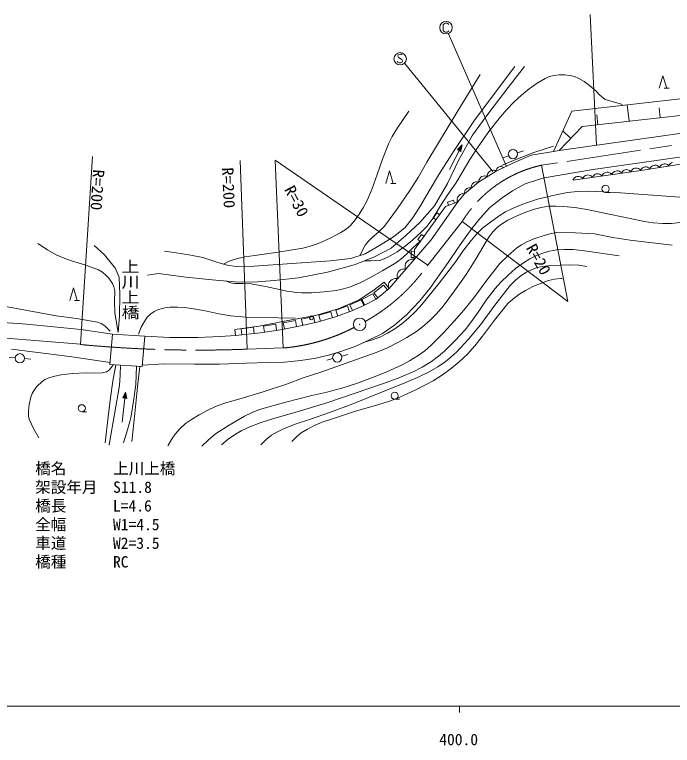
# Model space of a CAD drawing. Units: millimetres, scale not verified. Extents: x 40000 to 680000, y 20000 to 380000.
# Drawn here: x 396552 to 502158, y 198715 to 316112 of the extents above; entities that cross this region are included whole.
import ezdxf
from ezdxf.enums import TextEntityAlignment as Align

# ---------------------------------------------------------------- set-up
doc = ezdxf.new("R2010")
doc.units = ezdxf.units.MM
doc.header["$LTSCALE"] = 1000
doc.linetypes.add('CHAIN', pattern=[18.5, 12, -1.5, 3.5, -1.5])
for name, color, linetype, lineweight in [('M-BGD', 7, 'Continuous', 13), ('M-BGD-EXST', 7, 'Continuous', 13), ('M-BMK', 2, 'CHAIN', 13), ('M-BMK-SRVR', 3, 'Continuous', 13), ('M-STR-HTXT', 7, 'Continuous', 13), ('M-STR-STR1', 1, 'Continuous', 13), ('M-TTL-BAND', 7, 'Continuous', 13)]:
    doc.layers.add(name, color=color, linetype=linetype, lineweight=lineweight)
doc.layers.add('M-BMK-HTXT', color=7, linetype='Continuous')
doc.styles.add('@ＭＳ ゴシック', font='')
doc.styles.add('ＭＳ ゴシック', font='')
doc.styles.get('@ＭＳ ゴシック').set_extended_font_data('@MS Gothic')
doc.styles.get('ＭＳ ゴシック').set_extended_font_data('MS Gothic')

msp = doc.modelspace()

# ---------------------------------------------------------------- linework, layer by layer
at = {"layer": 'M-BGD'}
for p, q in [((476868, 307759), (473291, 302990)), ((475775, 304381), (478408, 307759)), ((500047, 304287), (500647, 306287)), ((500647, 306287), (501247, 304287)), ((472695, 300357), (475775, 304381)), ((500847, 304287), (501647, 304287)), ((473291, 302990), (470261, 299016)), ((485996, 300608), (507252, 303016)), ((483057, 294146), (485996, 300608)), ((495207, 298990), (494911, 301618)), ((500213, 299555), (500035, 301133)), ((470062, 296731), (472695, 300357)), ((507722, 300403), (487698, 298142)), ((490201, 298425), (490023, 300000)), ((470261, 299016), (467131, 294296)), ((484001, 294288), (511962, 298257)), ((487698, 298142), (484001, 294288)), ((485850, 296215), (484560, 297452)), ((467876, 292806), (470062, 296731)), ((466351, 291204), (468387, 295178)), ((468387, 295178), (467647, 294434)), ((468333, 295071), (467718, 294442)), ((468278, 294964), (467790, 294450)), ((468223, 294857), (467861, 294459)), ((468169, 294751), (467933, 294467)), ((468076, 294394), (468169, 294751)), ((468111, 294331), (468223, 294857)), ((468146, 294268), (468278, 294964)), ((468181, 294205), (468333, 295071)), ((468216, 294142), (468387, 295178)), ((501822, 292974), (515968, 295054)), ((467131, 294296), (464746, 290571)), ((467647, 294434), (468216, 294142)), ((467718, 294442), (468181, 294205)), ((467790, 294450), (468146, 294268)), ((467861, 294459), (468111, 294331)), ((467933, 294467), (468076, 294394)), ((468096, 294608), (468005, 294475)), ((468005, 294475), (468040, 294457)), ((468040, 294457), (468096, 294608)), ((476655, 292305), (479490, 293533)), ((477281, 293920), (478236, 294217)), ((479490, 293533), (483057, 294146)), ((483057, 294146), (484001, 294288)), ((466079, 288955), (467876, 292806)), ((475861, 293437), (474923, 293090)), ((489465, 291204), (501822, 292974)), ((506031, 292507), (497083, 291081)), ((502168, 292347), (501995, 292289)), ((473868, 290982), (476655, 292305)), ((473929, 291241), (473892, 291137)), ((473989, 291356), (473929, 291241)), ((474097, 291494), (473989, 291356)), ((474227, 291584), (474097, 291494)), ((474368, 291651), (474227, 291584)), ((474520, 291694), (474368, 291651)), ((474694, 291691), (474520, 291694)), ((474821, 291665), (474694, 291691)), ((474925, 291628), (474821, 291665)), ((475052, 291544), (474925, 291628)), ((481558, 289886), (489465, 291204)), ((494604, 291180), (494430, 291125)), ((494782, 291205), (494604, 291180)), ((494964, 291201), (494782, 291205)), ((495155, 291138), (494964, 291201)), ((495766, 291248), (495653, 291134)), ((495942, 291370), (495766, 291248)), ((496128, 291429), (495942, 291370)), ((496318, 291456), (496128, 291429)), ((496512, 291452), (496318, 291456)), ((496716, 291384), (496512, 291452)), ((496856, 291307), (496716, 291384)), ((496965, 291226), (496856, 291307)), ((497083, 291081), (496965, 291226)), ((497110, 291237), (497045, 291075)), ((497185, 291340), (497110, 291237)), ((497289, 291448), (497185, 291340)), ((497452, 291565), (497289, 291448)), ((497626, 291623), (497452, 291565)), ((497803, 291651), (497626, 291623)), ((497986, 291650), (497803, 291651)), ((498178, 291590), (497986, 291650)), ((498310, 291520), (498178, 291590)), ((498413, 291445), (498310, 291520)), ((498526, 291311), (498413, 291445)), ((498596, 291484), (498526, 291311)), ((498675, 291594), (498596, 291484)), ((498786, 291709), (498675, 291594)), ((498961, 291834), (498786, 291709)), ((499146, 291896), (498961, 291834)), ((499335, 291926), (499146, 291896)), ((499530, 291925), (499335, 291926)), ((499735, 291860), (499530, 291925)), ((499876, 291785), (499735, 291860)), ((499986, 291706), (499876, 291785)), ((500106, 291563), (499986, 291706)), ((500171, 291725), (500106, 291563)), ((500246, 291828), (500171, 291725)), ((500350, 291936), (500246, 291828)), ((500514, 292053), (500350, 291936)), ((500687, 292111), (500514, 292053)), ((500865, 292139), (500687, 292111)), ((501047, 292138), (500865, 292139)), ((501239, 292078), (501047, 292138)), ((501372, 292008), (501239, 292078)), ((501475, 291933), (501372, 292008)), ((501587, 291799), (501475, 291933)), ((501652, 291961), (501587, 291799)), ((501727, 292064), (501652, 291961)), ((501832, 292172), (501727, 292064)), ((501995, 292289), (501832, 292172)), ((456143, 289005), (456743, 291005)), ((456743, 291005), (457343, 289005)), ((464746, 290571), (463256, 288087)), ((471056, 289186), (473868, 290982)), ((471421, 289989), (471277, 289859)), ((471583, 290092), (471421, 289989)), ((471762, 290169), (471583, 290092)), ((471976, 290191), (471762, 290169)), ((472135, 290179), (471976, 290191)), ((472268, 290150), (472135, 290179)), ((472435, 290067), (472268, 290150)), ((472460, 290406), (472429, 290265)), ((472429, 290265), (472435, 290067)), ((472520, 290565), (472460, 290406)), ((472637, 290761), (472520, 290565)), ((472791, 290899), (472637, 290761)), ((472963, 291009), (472791, 290899)), ((473153, 291090), (472963, 291009)), ((473380, 291114), (473153, 291090)), ((473549, 291101), (473380, 291114)), ((473690, 291070), (473549, 291101)), ((473868, 290982), (473690, 291070)), ((473892, 291137), (473877, 290986)), ((497083, 291081), (486232, 289525)), ((486637, 290035), (486461, 289913)), ((486823, 290094), (486637, 290035)), ((487013, 290122), (486823, 290094)), ((487208, 290117), (487013, 290122)), ((487411, 290049), (487208, 290117)), ((487552, 289972), (487411, 290049)), ((487660, 289891), (487552, 289972)), ((487932, 290027), (487850, 289918)), ((488045, 290140), (487932, 290027)), ((488221, 290262), (488045, 290140)), ((488407, 290321), (488221, 290262)), ((488597, 290349), (488407, 290321)), ((488791, 290344), (488597, 290349)), ((488995, 290276), (488791, 290344)), ((489135, 290200), (488995, 290276)), ((489244, 290118), (489135, 290200)), ((489362, 289973), (489244, 290118)), ((489430, 290135), (489362, 289973)), ((489506, 290237), (489430, 290135)), ((489612, 290343), (489506, 290237)), ((489777, 290457), (489612, 290343)), ((489951, 290513), (489777, 290457)), ((490129, 290538), (489951, 290513)), ((490312, 290534), (490129, 290538)), ((490503, 290471), (490312, 290534)), ((490634, 290398), (490503, 290471)), ((490736, 290322), (490634, 290398)), ((490847, 290186), (490736, 290322)), ((490919, 290358), (490847, 290186)), ((491000, 290467), (490919, 290358)), ((491113, 290580), (491000, 290467)), ((491290, 290703), (491113, 290580)), ((491475, 290762), (491290, 290703)), ((491665, 290789), (491475, 290762)), ((491860, 290784), (491665, 290789)), ((492064, 290717), (491860, 290784)), ((492204, 290640), (492064, 290717)), ((492313, 290558), (492204, 290640)), ((492430, 290414), (492313, 290558)), ((492503, 290586), (492430, 290414)), ((492584, 290694), (492503, 290586)), ((492697, 290807), (492584, 290694)), ((492874, 290930), (492697, 290807)), ((493059, 290989), (492874, 290930)), ((493249, 291016), (493059, 290989)), ((493444, 291012), (493249, 291016)), ((493647, 290944), (493444, 291012)), ((493788, 290867), (493647, 290944)), ((493896, 290786), (493788, 290867)), ((494014, 290641), (493896, 290786)), ((494082, 290802), (494014, 290641)), ((494158, 290904), (494082, 290802)), ((494264, 291010), (494158, 290904)), ((494430, 291125), (494264, 291010)), ((495287, 291066), (495155, 291138)), ((495389, 290989), (495287, 291066)), ((495499, 290854), (495389, 290989)), ((495571, 291026), (495499, 290854)), ((495653, 291134), (495571, 291026)), ((456943, 289005), (457743, 289005)), ((463992, 285378), (466079, 288955)), ((468788, 287321), (471056, 289186)), ((470002, 288863), (469920, 288679)), ((470122, 289000), (470002, 288863)), ((470261, 289115), (470122, 289000)), ((470419, 289206), (470261, 289115)), ((470615, 289251), (470419, 289206)), ((470765, 289257), (470615, 289251)), ((470891, 289245), (470765, 289257)), ((471056, 289186), (470891, 289245)), ((471110, 289525), (471081, 289392)), ((471081, 289392), (471086, 289206)), ((471167, 289674), (471110, 289525)), ((471277, 289859), (471167, 289674)), ((476472, 287787), (478531, 288919)), ((478531, 288919), (480652, 289640)), ((480652, 289640), (481558, 289886)), ((486266, 289691), (486194, 289519)), ((486348, 289800), (486266, 289691)), ((486461, 289913), (486348, 289800)), ((487778, 289746), (487660, 289891)), ((487850, 289918), (487778, 289746)), ((463256, 288087), (461617, 285255)), ((468804, 287624), (468792, 287505)), ((468837, 287760), (468804, 287624)), ((468913, 287931), (468837, 287760)), ((469025, 288060), (468913, 287931)), ((469155, 288166), (469025, 288060)), ((469303, 288251), (469155, 288166)), ((469486, 288293), (469303, 288251)), ((469626, 288300), (469486, 288293)), ((469744, 288288), (469626, 288300)), ((469898, 288233), (469744, 288288)), ((469884, 288533), (469872, 288406)), ((469872, 288406), (469898, 288233)), ((469920, 288679), (469884, 288533)), ((474805, 286675), (476472, 287787)), ((467627, 286519), (467618, 286350)), ((467680, 286741), (467627, 286519)), ((467786, 286919), (467680, 286741)), ((467695, 286018), (468788, 287321)), ((467917, 287076), (467786, 286919)), ((468074, 287210), (467917, 287076)), ((468283, 287301), (468074, 287210)), ((468449, 287339), (468283, 287301)), ((468592, 287352), (468449, 287339)), ((468788, 287321), (468592, 287352)), ((468792, 287505), (468817, 287344)), ((472869, 285110), (474805, 286675)), ((491424, 287554), (492174, 287554)), ((460741, 278359), (465724, 285307)), ((461608, 282695), (463992, 285378)), ((463425, 279926), (467695, 286018)), ((465724, 285307), (467695, 286018)), ((467010, 286303), (466070, 285963)), ((466070, 285963), (466239, 285493)), ((467180, 285833), (467010, 286303)), ((467618, 286350), (467631, 286206)), ((467631, 286206), (467695, 286018)), ((461617, 285255), (460424, 283417)), ((464363, 284268), (463780, 283455)), ((464770, 283976), (464363, 284268)), ((471366, 283442), (472869, 285110)), ((460424, 283417), (459182, 281877)), ((463780, 283455), (464187, 283164)), ((469966, 281733), (471366, 283442)), ((459182, 281877), (457394, 280387)), ((459372, 280609), (461608, 282695)), ((456987, 278572), (459372, 280609)), ((461872, 280794), (461289, 279981)), ((462278, 280502), (461872, 280794)), ((467804, 278727), (469966, 281733)), ((457394, 280387), (455158, 278996)), ((463425, 279926), (460705, 276792)), ((461289, 279981), (461695, 279690)), ((409346, 279019), (410985, 277529)), ((455158, 278996), (452823, 277704)), ((454205, 277131), (456987, 278572)), ((460705, 276792), (460741, 278359)), ((466139, 276290), (467804, 278727)), ((410985, 277529), (412774, 275343)), ((422150, 277903), (420610, 278101)), ((424855, 277456), (422150, 277903)), ((426792, 277108), (424855, 277456)), ((429028, 276363), (426792, 277108)), ((452823, 277704), (450538, 276959)), ((451076, 275939), (454205, 277131)), ((460234, 278086), (460212, 277087)), ((460212, 277087), (460712, 277075)), ((460734, 278075), (460234, 278086)), ((430667, 275866), (429028, 276363)), ((441050, 276114), (434989, 275717)), ((447210, 276561), (441050, 276114)), ((446803, 274747), (451076, 275939)), ((450538, 276959), (447210, 276561)), ((456663, 272108), (460705, 276792)), ((459336, 276105), (459267, 275832)), ((459469, 276323), (459336, 276105)), ((459633, 276514), (459469, 276323)), ((459830, 276677), (459633, 276514)), ((460090, 276785), (459830, 276677)), ((460295, 276830), (460090, 276785)), ((460473, 276843), (460295, 276830)), ((460714, 276802), (460473, 276843)), ((464718, 274231), (466139, 276290)), ((412774, 275343), (413320, 273902)), ((432108, 275667), (430667, 275866)), ((434989, 275717), (432108, 275667)), ((442134, 273853), (446803, 274747)), ((458156, 274756), (458029, 274548)), ((458313, 274937), (458156, 274756)), ((458500, 275093), (458313, 274937)), ((458748, 275196), (458500, 275093)), ((458943, 275239), (458748, 275196)), ((459112, 275252), (458943, 275239)), ((459342, 275212), (459112, 275252)), ((459267, 275832), (459252, 275622)), ((459252, 275622), (459265, 275444)), ((459265, 275444), (459342, 275212)), ((413320, 273902), (413469, 271220)), ((417891, 274250), (419679, 274548)), ((419679, 274548), (424051, 273952)), ((424051, 273952), (428273, 273505)), ((438209, 273405), (442134, 273853)), ((457151, 273573), (456955, 273410)), ((457411, 273681), (457151, 273573)), ((457616, 273726), (457411, 273681)), ((457794, 273739), (457616, 273726)), ((458035, 273698), (457794, 273739)), ((457964, 274288), (457950, 274088)), ((457950, 274088), (457962, 273919)), ((457962, 273919), (458035, 273698)), ((458029, 274548), (457964, 274288)), ((463194, 272110), (464718, 274231)), ((428273, 273505), (431900, 273207)), ((431900, 273207), (434930, 273107)), ((434930, 273107), (438209, 273405)), ((454084, 271752), (455899, 273130)), ((455765, 272664), (454217, 271398)), ((456398, 271890), (455765, 272664)), ((455899, 273130), (456663, 272108)), ((456588, 272727), (456574, 272518)), ((456574, 272518), (456587, 272340)), ((456657, 273001), (456588, 272727)), ((456790, 273219), (456657, 273001)), ((456955, 273410), (456790, 273219)), ((405390, 270201), (405990, 272201)), ((405990, 272201), (406590, 270201)), ((413469, 271220), (413370, 267643)), ((451865, 270307), (454084, 271752)), ((454078, 271271), (452303, 270349)), ((454539, 270383), (454078, 271271)), ((454217, 271398), (454850, 270624)), ((454584, 270407), (456663, 272108)), ((456587, 272340), (456663, 272108)), ((461547, 270092), (463194, 272110)), ((406190, 270201), (406990, 270201)), ((448504, 268861), (451865, 270307)), ((452200, 270301), (450378, 269475)), ((452613, 269390), (452200, 270301)), ((452303, 270349), (452764, 269462)), ((452718, 269438), (454584, 270407)), ((459509, 267910), (461547, 270092)), ((444874, 267752), (448504, 268861)), ((449975, 269319), (448101, 268620)), ((450324, 268382), (449975, 269319)), ((450378, 269475), (450791, 268564)), ((450686, 268517), (452718, 269438)), ((440437, 266946), (444874, 267752)), ((447304, 268367), (445378, 267828)), ((445378, 267828), (445648, 266865)), ((447574, 267404), (447304, 268367)), ((448088, 267548), (450686, 268517)), ((448101, 268620), (448450, 267683)), ((457536, 266231), (459509, 267910)), ((388876, 267066), (398529, 266358)), ((413370, 267643), (413171, 265060)), ((435798, 266072), (440437, 266946)), ((441639, 266971), (439675, 266593)), ((439675, 266593), (439865, 265611)), ((441828, 265989), (441639, 266971)), ((442441, 266107), (445134, 266721)), ((444540, 267611), (442590, 267167)), ((442590, 267167), (442813, 266192)), ((444763, 266636), (444540, 267611)), ((445134, 266721), (448088, 267548)), ((398529, 266358), (407176, 265531)), ((407176, 265531), (412279, 264798)), ((431933, 265534), (435798, 266072)), ((432035, 264548), (431933, 265534)), ((434907, 265878), (432919, 265654)), ((432919, 265654), (433031, 264660)), ((435019, 264884), (434907, 265878)), ((436015, 264997), (439252, 265493)), ((438471, 266385), (436494, 266082)), ((436494, 266082), (436645, 265093)), ((438622, 265396), (438471, 266385)), ((439252, 265493), (442441, 266107)), ((455621, 264893), (457536, 266231)), ((412279, 264798), (417482, 264430)), ((417482, 264430), (421474, 264241)), ((421474, 264241), (425987, 264217)), ((425987, 264217), (429578, 264382)), ((429578, 264382), (432035, 264548)), ((432035, 264548), (436015, 264997)), ((453521, 263884), (455621, 264893)), ((407123, 263112), (407123, 263191)), ((451318, 262854), (453521, 263884)), ((396039, 262381), (400733, 261763)), ((446932, 261413), (449074, 262051)), ((449074, 262051), (451318, 262854)), ((396656, 260948), (395658, 261015)), ((398152, 260843), (399149, 260769)), ((400733, 261763), (405378, 261207)), ((405378, 261207), (409352, 260590)), ((442505, 260569), (444894, 260898)), ((444894, 260898), (446932, 261413)), ((447634, 260861), (446664, 260616)), ((449085, 261240), (450051, 261500)), ((409352, 260590), (411888, 260232)), ((417033, 259563), (411859, 259894)), ((412819, 259832), (412311, 257208)), ((416665, 259586), (416307, 256303)), ((417054, 259790), (420615, 259992)), ((420615, 259992), (425457, 259951)), ((425457, 259951), (429451, 259951)), ((429451, 259951), (433713, 260137)), ((433713, 260137), (437214, 260240)), ((437214, 260240), (439890, 260281)), ((439890, 260281), (442505, 260569)), ((412311, 257208), (411959, 254544)), ((416307, 256303), (415830, 252005)), ((413802, 250616), (414339, 255483)), ((414339, 255483), (413911, 254524)), ((414326, 255364), (413975, 254558)), ((414312, 255245), (414039, 254591)), ((414299, 255125), (414103, 254624)), ((414286, 255006), (414167, 254657)), ((414269, 254847), (414231, 254690)), ((414271, 254686), (414269, 254847)), ((414326, 254640), (414286, 255006)), ((414381, 254593), (414299, 255125)), ((414437, 254547), (414312, 255245)), ((414492, 254501), (414326, 255364)), ((414547, 254454), (414339, 255483)), ((411959, 254544), (411582, 251502)), ((413911, 254524), (414547, 254454)), ((413975, 254558), (414492, 254501)), ((414039, 254591), (414437, 254547)), ((414103, 254624), (414381, 254593)), ((414167, 254657), (414326, 254640)), ((414231, 254690), (414271, 254686)), ((457578, 254311), (458328, 254311)), ((407341, 252309), (408091, 252309)), ((411582, 251502), (411079, 247329)), ((415830, 252005), (415377, 247556))]:
    msp.add_line(p, q, dxfattribs=at)
for points in [[(452051, 277452), (452442, 278375), (452848, 279074), (453350, 279700), (453976, 280312), (455045, 281217), (455955, 282142), (458019, 284945), (460023, 287840), (461359, 289968), (462756, 292396), (467724, 300644), (471313, 306495)], [(452709, 276561), (453781, 276537), (455114, 276633), (455874, 276864), (456606, 277203), (457966, 278012), (459277, 278925), (460500, 279928), (461815, 281157), (462726, 282095), (463595, 283181), (464809, 285214), (466131, 287218), (467371, 289034), (468419, 290754), (469635, 292824), (470953, 294870), (472702, 297310), (474538, 299688), (475571, 300888), (476830, 302173), (477920, 303174), (479163, 304174), (480469, 305105), (481740, 305872), (482398, 306157), (483170, 306355), (483970, 306445), (484890, 306439), (485689, 306342), (486463, 306145), (487123, 305869), (487990, 305364), (488858, 304738), (489914, 303823), (490482, 303222), (491380, 302483), (494172, 301686)], [(430093, 276040), (430990, 276486), (431956, 276846), (433523, 277181), (435116, 277418), (438891, 277946), (442850, 278605), (444202, 278973), (445560, 279454), (447201, 280193), (448929, 281096), (449764, 281645), (450458, 282244), (451246, 283151), (451890, 284040), (452539, 285051), (453172, 286257), (453944, 288181), (454735, 290447), (455593, 292900), (456609, 295461), (457165, 296553), (458002, 297917), (459856, 300623)], [(474746, 291849), (477280, 292942), (479892, 293952), (483092, 294979)], [(452530, 263421), (453877, 263807), (455165, 264300), (456415, 264936), (457579, 265641), (458730, 266445), (459813, 267330), (460929, 268422), (461997, 269615), (464718, 272971), (467388, 276440), (468518, 278089), (469840, 279822), (470763, 280876), (471698, 281786), (472940, 282795), (474335, 283783), (475359, 284408), (476470, 284946), (478432, 285743), (480505, 286467), (482961, 287077), (485330, 287549), (486924, 287692), (488464, 287730), (491063, 287650), (493843, 287459), (503335, 286759)], [(421139, 246811), (421718, 247863), (422320, 248713), (423116, 249598), (424001, 250409), (424959, 251083), (426170, 251791), (427472, 252528), (428933, 253219), (430648, 253806), (432572, 254353), (436478, 255525), (440339, 256802), (442884, 257744), (445733, 258683), (454586, 261815), (456403, 262594), (458198, 263477), (459548, 264231), (461061, 265207), (462065, 265966), (463269, 267023), (464264, 268035), (465344, 269289), (467193, 271739), (469026, 274352), (470664, 276953), (472252, 279671), (472782, 280518), (473366, 281262), (474083, 281964), (474727, 282460), (475758, 283073), (476991, 283674), (478456, 284314), (480013, 284867), (481079, 285139), (482267, 285316), (483422, 285359), (484622, 285302), (486504, 285104), (488417, 284795), (497701, 282861), (499087, 282661), (500615, 282554), (502016, 282567), (503331, 282690)], [(426602, 246770), (427609, 247748), (428820, 248752), (431013, 250154), (433438, 251578), (434686, 252205), (435881, 252675), (440115, 253870), (444261, 254928), (446677, 255462), (449114, 256108), (451587, 256909), (454035, 257814), (456323, 258738), (458690, 259814), (459973, 260488), (461339, 261326), (462394, 262099), (463449, 263019), (465338, 264930), (467102, 266856), (468690, 268656), (470296, 270636), (472344, 273436), (474459, 276121), (475744, 277381), (477187, 278637), (477907, 279139), (478787, 279614), (480073, 280151), (481402, 280590), (482475, 280884), (483622, 281087), (486590, 281038), (489651, 280880), (492596, 280304), (495391, 279870), (502147, 279064)], [(430469, 273324), (431220, 273029), (431834, 272899), (433238, 272923), (434526, 272842), (436851, 272451), (439075, 271978), (440233, 271683), (441418, 271500), (442669, 271418), (444268, 271427), (446196, 271551), (448188, 271792), (449360, 272037), (450471, 272391), (452130, 273097), (453595, 273827), (455693, 274989), (457597, 276155), (458579, 276848), (459490, 277628), (460524, 278718), (461619, 279663)], [(400305, 279317), (401817, 278341), (403244, 277548), (404486, 277002), (405710, 276572), (407807, 275922), (410043, 275102), (410652, 274734), (411260, 274216), (411681, 273753), (412262, 272914), (412504, 272367), (412635, 271724), (412575, 270027), (412627, 268224), (413171, 265060)], [(429774, 246973), (430841, 247883), (432002, 248720), (433049, 249309), (434294, 249886), (435974, 250534), (437774, 251111), (442102, 252334), (446496, 253684), (455610, 256797), (458138, 257730), (460639, 258778), (461961, 259469), (463497, 260399), (464622, 261234), (465549, 262038), (467246, 263720), (468886, 265487), (469932, 266835), (470950, 268320), (472268, 270220), (473700, 272091), (474631, 273153), (475771, 274273), (476987, 275312), (478258, 276260), (479273, 276901), (480230, 277379), (481357, 277798), (482437, 278091), (483622, 278303), (484802, 278404), (486203, 278382), (487687, 278244), (493588, 277354)], [(436085, 247001), (436936, 247852), (437794, 248541), (438653, 249054), (439705, 249556), (441769, 250356), (444044, 251124), (447121, 252182), (450317, 253392), (459226, 256937), (461248, 257805), (463086, 258709), (464474, 259508), (465665, 260313), (466608, 261057), (467571, 261956), (469409, 263993), (471336, 266291), (473631, 269433), (476092, 272597), (476958, 273427), (477899, 274182), (478738, 274729), (479532, 275132), (480474, 275470), (481344, 275665), (482541, 275792), (484139, 275843), (485632, 275916), (487121, 275870), (488411, 275666)], [(441046, 247514), (441739, 248237), (442542, 248900), (443569, 249527), (444794, 250145), (445939, 250633), (447455, 251143), (451142, 252328), (455029, 253469), (456749, 254002), (458281, 254593), (461075, 255882), (463766, 257255), (465265, 258249), (466693, 259319), (467941, 260326), (469258, 261544), (470453, 262890), (471685, 264446), (473625, 267050), (475761, 269695), (476545, 270424), (477500, 271155), (478581, 271811), (479882, 272461), (480981, 272942), (482291, 273392), (483230, 273598), (484224, 273705), (484467, 273723)], [(393914, 269421), (403228, 267748), (406471, 267293), (409881, 266703), (410439, 266492), (411023, 266136), (411907, 265258)], [(416437, 264782), (416878, 265896), (417378, 266837), (417859, 267495), (418431, 268060), (418942, 268413), (419671, 268742), (420651, 268995), (421512, 269103), (422713, 269129), (423839, 269055), (425629, 268816), (427410, 268469), (429362, 268025), (431287, 267701), (433683, 267526), (436174, 267449), (441574, 267365)], [(400448, 248132), (399652, 249518), (398901, 251102), (398803, 251615), (398788, 252414), (398896, 253459), (399134, 254636), (399386, 255267), (399799, 255954), (400191, 256449), (400922, 257143), (401418, 257478), (402027, 257759), (402991, 258038), (404047, 258229), (405870, 258433), (408064, 258557), (409332, 258508), (410679, 258577), (411280, 258746), (411802, 259044), (412379, 259860)], [(413541, 259786), (413520, 258185), (413390, 256525), (411781, 247308), (411731, 246940)], [(414020, 247294), (414678, 249384), (415191, 251358), (415664, 254007), (416032, 256702), (416122, 259621)]]:
    msp.add_lwpolyline(points, dxfattribs=at)
for centre, radius in [((476565, 293698), 750), ((491424, 288124), 570), ((444193, 267404), 300), ((397404, 260898), 750), ((448361, 261044), 750), ((457578, 254881), 570), ((407341, 252879), 570)]:
    msp.add_circle(centre, radius, dxfattribs=at)
at = {"layer": 'M-BGD-EXST'}
for p, q in [((488969, 316112), (489959, 295149)), ((465495, 314626), (465375, 314466)), ((465655, 314746), (465495, 314626)), ((466015, 314746), (465655, 314746)), ((466175, 314626), (466015, 314746)), ((466255, 314506), (466175, 314626)), ((465375, 314466), (465375, 313586)), ((465375, 313586), (465495, 313426)), ((466175, 313386), (466255, 313506)), ((465495, 313426), (465655, 313306)), ((465655, 313306), (466015, 313306)), ((466015, 313306), (466175, 313386)), ((475514, 291707), (466232, 313036)), ((458142, 309660), (458102, 309420)), ((458102, 309420), (458182, 309220)), ((458382, 309780), (458142, 309660)), ((458182, 309220), (458742, 308900)), ((458542, 309780), (458382, 309780)), ((458702, 309740), (458542, 309780)), ((458782, 309660), (458702, 309740)), ((458742, 308900), (458822, 308700)), ((458062, 308460), (457982, 308580)), ((458302, 308340), (458062, 308460)), ((458582, 308340), (458302, 308340)), ((458782, 308460), (458582, 308340)), ((458822, 308700), (458782, 308460)), ((459140, 308290), (473324, 290925))]:
    msp.add_line(p, q, dxfattribs=at)
for centre in [(465815, 314026), (458462, 309020)]:
    msp.add_circle(centre, 1000, dxfattribs=at)
at = {"layer": 'M-BMK'}
for p, q in [((515352, 297109), (481152, 291918)), ((468412, 282864), (462878, 275876)), ((407123, 263191), (353795, 267470)), ((439693, 262556), (433909, 262368))]:
    msp.add_line(p, q, dxfattribs=at)
for centre, radius, start, end in [((485446, 272384), 20000, 102.3985, 148.40051), ((438282, 293053), 30000, 299.02914, 325.07002), ((437161, 292449), 30000, 274.84267, 297.64269), ((426052, 462214), 200000, 264.56909, 272.25137)]:
    msp.add_arc(centre, radius, start, end, dxfattribs=at)
at = {"layer": 'M-BMK-SRVR'}
for radius in [1000, 40]:
    msp.add_circle((451958, 266352), radius, dxfattribs=at)
at = {"layer": 'M-STR-HTXT'}
for p, q in [((409058, 293321), (407123, 263112)), ((433909, 262368), (432784, 292689)), ((462878, 275876), (438408, 292729)), ((438408, 292729), (439693, 262556)), ((481152, 291918), (485367, 270035)), ((485367, 270035), (468412, 282864))]:
    msp.add_line(p, q, dxfattribs=at)
at = {"layer": 'M-STR-STR1'}
for p, q in [((411859, 259894), (412279, 264798)), ((417482, 264430), (417033, 259563))]:
    msp.add_line(p, q, dxfattribs=at)
at = {"layer": 'M-TTL-BAND'}
for p, q in [((40000, 205000), (579000, 205000)), ((468000, 205000), (468000, 204000))]:
    msp.add_line(p, q, dxfattribs=at)

# ---------------------------------------------------------------- texts
at = {"layer": 'M-BMK-HTXT', "style": '@ＭＳ ゴシック', "width": 0.85}
msp.add_text('上川上橋', height=2117, rotation=270, dxfattribs=at).set_placement((415128, 276872), align=Align.MIDDLE_LEFT)
at = {"layer": 'M-STR-HTXT', "style": 'ＭＳ ゴシック', "width": 1.05}
for s, rotation, p in [('R=200', 272.6, (429296, 291496)), ('R=200', 266.3, (408604, 291315)), ('R=30', 297.8, (439297, 287771)), ('R=20', 299.3, (478116, 278354))]:
    msp.add_text(s, height=1833, rotation=rotation, dxfattribs=at).set_placement(p, align=Align.BOTTOM_LEFT)
at = {"layer": 'M-STR-HTXT', "style": 'ＭＳ ゴシック'}
for s, p in [('橋名\u3000\u3000\u3000上川上橋', (399859, 241737)), ('架設年月\u3000S11.8', (399859, 238737)), ('橋長      L=4.6', (399859, 235737)), ('全幅      W1=4.5', (399859, 232737)), ('車道      W2=3.5', (399859, 229737)), ('橋種      RC', (399859, 226737))]:
    msp.add_text(s, height=1833, dxfattribs=at).set_placement(p, align=Align.BOTTOM_LEFT)
at = {"layer": 'M-TTL-BAND', "style": 'ＭＳ ゴシック'}
msp.add_text('400.0', height=1833, dxfattribs=at).set_placement((467844, 198195), align=Align.BOTTOM_CENTER)

doc.saveas('drawing.dxf')
